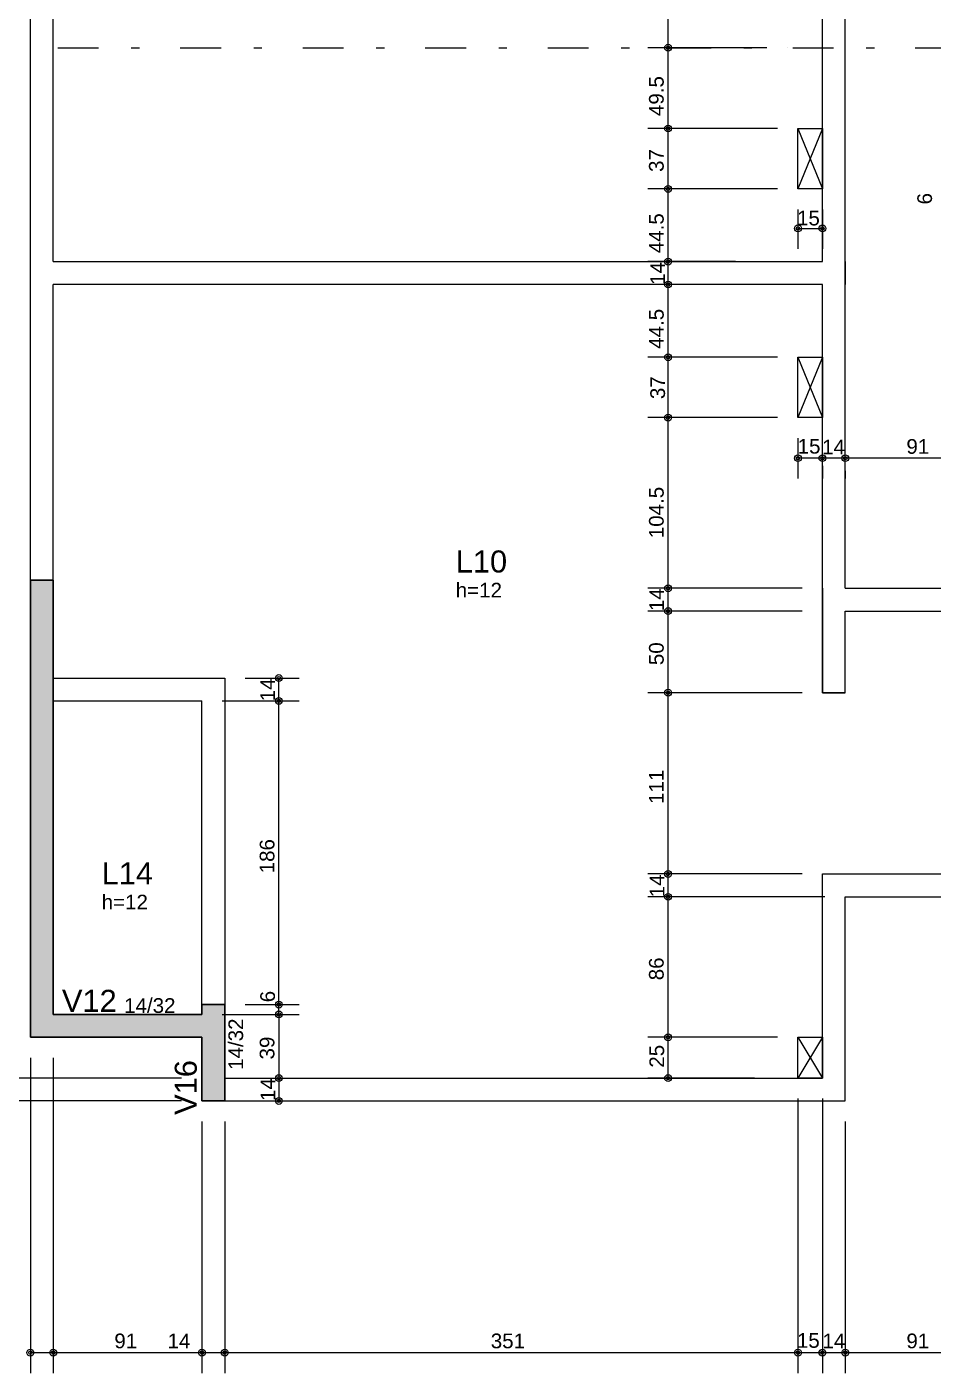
# Model space of a CAD drawing. Extents: x 0 to 119, y 0 to 84.
# Drawn here: x 16.9 to 28, y 38.69 to 55.17 of the extents above; entities that cross this region are included whole.
import ezdxf

# ---------------------------------------------------------------- set-up
doc = ezdxf.new("R2010")
doc.units = 0
doc.header["$MEASUREMENT"] = 0
doc.linetypes.add('ESTILO_TQS_0003', pattern=[1.5, 0.5, -0.4, 0.1, -0.5])
for name, color, linetype in [('10', 252, 'CONTINUOUS'), ('20', 1, 'CONTINUOUS'), ('25', 130, 'CONTINUOUS'), ('3', 7, 'CONTINUOUS'), ('32', 250, 'CONTINUOUS'), ('37', 7, 'CONTINUOUS'), ('38', 7, 'CONTINUOUS'), ('9', 8, 'CONTINUOUS')]:
    doc.layers.add(name, color=color, linetype=linetype)
doc.styles.add('TQS_ARIAL', font='arial.ttf')

msp = doc.modelspace()

# ---------------------------------------------------------------- linework, layer by layer
at = {"layer": '10', "color": 252, "linetype": 'Continuous'}
for p, q in [((26.641006, 53.93005), (26.341006, 53.19005)), ((26.341006, 53.93005), (26.641006, 53.19005)), ((26.34102, 51.1286), (26.64102, 50.3886)), ((26.64102, 51.1286), (26.34102, 50.3886)), ((26.34102, 42.79933), (26.64102, 42.29933)), ((26.64102, 42.79933), (26.34102, 42.29933))]:
    msp.add_line(p, q, dxfattribs=at)
for points in [[(26.341006, 53.19005), (26.341006, 53.93005), (26.641006, 53.93005), (26.641006, 53.19005), (26.341006, 53.19005)], [(26.34102, 50.3886), (26.34102, 51.1286), (26.64102, 51.1286), (26.64102, 50.3886), (26.34102, 50.3886)], [(26.34102, 42.79933), (26.64102, 42.79933), (26.64102, 42.29933), (26.34102, 42.29933), (26.34102, 42.79933)]]:
    msp.add_lwpolyline(points, dxfattribs=at)
at = {"layer": '20', "color": 1, "linetype": 'ESTILO_TQS_0003'}
msp.add_line((12.776548, 54.91933), (48.882496, 54.91933), dxfattribs=at)
at = {"layer": '25', "color": 130, "linetype": 'Continuous'}
msp.add_lwpolyline([(16.941019, 48.39933), (17.221019, 48.39933), (17.221019, 43.07921), (19.04102, 43.07921), (19.04102, 43.19933), (19.32102, 43.19933), (19.32102, 42.01933), (19.04102, 42.01933), (19.04102, 42.79921), (16.94102, 42.79921), (16.94102, 48.39933)], dxfattribs=at)
for points in [[(16.941019, 48.39933), (17.221019, 48.39933), (16.94102, 42.79921)], [(17.221019, 48.39933), (17.221019, 43.07921), (16.94102, 42.79921)], [(19.04102, 43.07921), (19.32102, 43.19933), (19.32102, 42.01933)], [(19.32102, 43.19933), (19.04102, 43.07921), (19.04102, 43.19933)], [(16.94102, 42.79921), (17.221019, 43.07921), (19.04102, 42.79921)], [(17.221019, 43.07921), (19.04102, 43.07921), (19.04102, 42.79921)], [(19.04102, 42.79921), (19.04102, 43.07921), (19.32102, 42.01933)], [(19.04102, 42.79921), (19.32102, 42.01933), (19.04102, 42.01933)]]:
    msp.add_solid(points, dxfattribs=at)
at = {"layer": '3', "color": 7, "linetype": 'Continuous'}
for points in [[(16.941019, 48.39945), (16.94102, 42.79933), (19.04102, 42.79933), (19.04102, 42.01945), (19.32102, 42.01945), (19.32102, 43.19945), (19.04102, 43.19945), (19.04102, 43.07933), (17.22102, 43.07933), (17.22102, 48.39945), (16.94102, 48.39945)], [(16.94102, 46.91933), (16.94102, 42.79921), (19.04102, 42.79921)]]:
    msp.add_lwpolyline(points, dxfattribs=at)
at = {"layer": '32', "color": 250, "linetype": 'Continuous'}
for p, q in [((24.750622, 54.91933), (24.750622, 61.91921)), ((16.94102, 54.91933), (16.94102, 54.91933)), ((16.94102, 54.91933), (16.94102, 54.91933)), ((25.168996, 54.91933), (24.500622, 54.91933)), ((25.95892, 54.91933), (24.500622, 54.91933)), ((24.750622, 53.93005), (24.750622, 54.91933)), ((25.418996, 54.91933), (25.418996, 54.91933)), ((26.20892, 54.91933), (26.20892, 54.91933)), ((26.091006, 53.93005), (24.500622, 53.93005)), ((26.091006, 53.93005), (24.500622, 53.93005)), ((24.750622, 53.19005), (24.750622, 53.93005)), ((26.341006, 53.93005), (26.341006, 53.93005)), ((26.341006, 53.93005), (26.341006, 53.93005)), ((26.091006, 53.19005), (24.500622, 53.19005)), ((26.091006, 53.19005), (24.500622, 53.19005)), ((24.750622, 52.29933), (24.750622, 53.19005)), ((26.341006, 53.19005), (26.341006, 53.19005)), ((26.341006, 53.19005), (26.341006, 53.19005)), ((26.341006, 53.19005), (26.341006, 53.19005)), ((26.64102, 53.19005), (26.64102, 53.19005)), ((26.341006, 52.94005), (26.341006, 52.456565)), ((26.64102, 52.94005), (26.64102, 52.456565)), ((26.341006, 52.706565), (26.64102, 52.706565)), ((16.94102, 52.29933), (16.94102, 52.29933)), ((16.94102, 52.29933), (16.94102, 52.29933)), ((25.206877, 52.29933), (24.500622, 52.29933)), ((25.57761, 52.29933), (24.500622, 52.29933)), ((24.750622, 52.01933), (24.750622, 52.29933)), ((25.456877, 52.29933), (25.456877, 52.29933)), ((25.82761, 52.29933), (25.82761, 52.29933)), ((16.94102, 52.01933), (16.94102, 52.01933)), ((16.94102, 52.01933), (16.94102, 52.01933)), ((25.24396, 52.01933), (24.500622, 52.01933)), ((24.763739, 52.01933), (24.500622, 52.01933)), ((24.750622, 51.1286), (24.750622, 52.01933)), ((25.013739, 52.01933), (25.013739, 52.01933)), ((25.49396, 52.01933), (25.49396, 52.01933)), ((26.09102, 51.1286), (24.500622, 51.1286)), ((26.09102, 51.1286), (24.500622, 51.1286)), ((24.750622, 50.3886), (24.750622, 51.1286)), ((26.34102, 51.1286), (26.34102, 51.1286)), ((26.34102, 51.1286), (26.34102, 51.1286)), ((26.09102, 50.3886), (24.500622, 50.3886)), ((26.09102, 50.3886), (24.500622, 50.3886)), ((24.750622, 48.299331), (24.750622, 50.3886)), ((26.34102, 50.3886), (26.34102, 50.3886)), ((26.34102, 50.3886), (26.34102, 50.3886)), ((26.34102, 50.3886), (26.34102, 50.3886)), ((26.34102, 50.1386), (26.34102, 49.641914)), ((26.64102, 50.046703), (26.64102, 50.046703)), ((26.64102, 50.046703), (26.64102, 50.046703)), ((26.92102, 49.988453), (26.92102, 49.988453)), ((26.92102, 49.988453), (26.92102, 49.988453)), ((26.64102, 49.891914), (26.34102, 49.891914)), ((26.92102, 49.891914), (26.64102, 49.891914)), ((26.64102, 49.796703), (26.64102, 49.641914)), ((26.64102, 49.796703), (26.64102, 49.641914)), ((28.74102, 49.891914), (26.92102, 49.891914)), ((26.92102, 49.738453), (26.92102, 49.641914)), ((26.92102, 49.738453), (26.92102, 49.641914)), ((16.941019, 48.39933), (16.941019, 48.39933)), ((16.941019, 48.39933), (16.941019, 48.39933)), ((26.39102, 48.299331), (24.500622, 48.299331)), ((26.39102, 48.299331), (24.500622, 48.299331)), ((24.750622, 48.019331), (24.750622, 48.299331)), ((26.64102, 48.299331), (26.64102, 48.299331)), ((26.64102, 48.299331), (26.64102, 48.299331)), ((26.39102, 48.019331), (24.500622, 48.019331)), ((26.39102, 48.019331), (24.500622, 48.019331)), ((24.750622, 47.01933), (24.750622, 48.019331)), ((26.64102, 48.019331), (26.64102, 48.019331)), ((26.64102, 48.019331), (26.64102, 48.019331)), ((16.94102, 47.19933), (16.94102, 47.19933)), ((16.94102, 47.19933), (16.94102, 47.19933)), ((19.321021, 47.19933), (19.321021, 47.19933)), ((19.571021, 47.19933), (20.233178, 47.19933)), ((19.983178, 46.91933), (19.983178, 47.19933)), ((26.39102, 47.01933), (24.500622, 47.01933)), ((26.14102, 47.01933), (24.500622, 47.01933)), ((24.750622, 44.799379), (24.750622, 47.01933)), ((26.39102, 47.01933), (26.39102, 47.01933)), ((26.64102, 47.01933), (26.64102, 47.01933)), ((16.94102, 46.91933), (16.94102, 46.91933)), ((16.94102, 46.91933), (16.94102, 46.91933)), ((19.04102, 46.91933), (19.04102, 46.91933)), ((19.29102, 46.91933), (20.233178, 46.91933)), ((19.321021, 46.91933), (19.321021, 46.91933)), ((19.571021, 46.91933), (20.233178, 46.91933)), ((19.983178, 43.19933), (19.983178, 46.91933)), ((26.39102, 44.799379), (24.500622, 44.799379)), ((26.39102, 44.799379), (24.500622, 44.799379)), ((24.750622, 44.519379), (24.750622, 44.799379)), ((26.64102, 44.799379), (26.64102, 44.799379)), ((26.64102, 44.799379), (26.64102, 44.799379)), ((26.67102, 44.519379), (24.500622, 44.519379)), ((26.67102, 44.519379), (24.500622, 44.519379)), ((24.750622, 42.79933), (24.750622, 44.519379)), ((26.92102, 44.519379), (26.92102, 44.519379)), ((26.92102, 44.519379), (26.92102, 44.519379)), ((19.321021, 43.19933), (19.321021, 43.19933)), ((19.321021, 43.19933), (19.321021, 43.19933)), ((19.571021, 43.19933), (20.233178, 43.19933)), ((19.571021, 43.19933), (20.233178, 43.19933)), ((19.983178, 43.07933), (19.983178, 43.19933)), ((16.94102, 43.07933), (16.94102, 43.07933)), ((16.94102, 43.07933), (16.94102, 43.07933)), ((19.04102, 43.07933), (19.04102, 43.07933)), ((19.29102, 43.07933), (20.233178, 43.07933)), ((19.321021, 43.07933), (19.321021, 43.07933)), ((19.571021, 43.07933), (20.233178, 43.07933)), ((19.983178, 43.07933), (19.983178, 42.29933)), ((16.94102, 42.79921), (16.94102, 42.79921)), ((16.94102, 42.79921), (16.94102, 42.79921)), ((16.94102, 42.79921), (16.94102, 42.79921)), ((17.221019, 42.79921), (17.221019, 42.79921)), ((17.221019, 42.79921), (17.221019, 42.79921)), ((26.09102, 42.79933), (24.500622, 42.79933)), ((26.09102, 42.79933), (24.500622, 42.79933)), ((24.750622, 42.29933), (24.750622, 42.79933)), ((26.34102, 42.79933), (26.34102, 42.79933)), ((26.34102, 42.79933), (26.34102, 42.79933)), ((16.94102, 42.54921), (16.94102, 38.686311)), ((17.221019, 42.54921), (17.221019, 38.686311)), ((17.221019, 42.54921), (17.221019, 38.686311)), ((18.79102, 42.29933), (16.027275, 42.29933)), ((18.79102, 42.29933), (16.027275, 42.29933)), ((19.04102, 42.29933), (19.04102, 42.29933)), ((19.04102, 42.29933), (19.04102, 42.29933)), ((19.806483, 42.29933), (19.806483, 42.29933)), ((19.918487, 42.29933), (19.918487, 42.29933)), ((19.983178, 42.29933), (19.983178, 42.01933)), ((20.056483, 42.29933), (20.233178, 42.29933)), ((20.168487, 42.29933), (20.233178, 42.29933)), ((25.808434, 42.29933), (24.500622, 42.29933)), ((26.058434, 42.29933), (26.058434, 42.29933)), ((26.34102, 42.29933), (26.34102, 42.29933)), ((26.34102, 42.29933), (26.34102, 42.29933)), ((26.64102, 42.29933), (26.64102, 42.29933)), ((26.34102, 42.04933), (26.34102, 38.686311)), ((26.34102, 42.04933), (26.34102, 38.686311)), ((26.64102, 42.04933), (26.64102, 38.686311)), ((18.79102, 42.01933), (16.027275, 42.01933)), ((19.04102, 42.01933), (19.04102, 42.01933)), ((19.04102, 42.01933), (19.04102, 42.01933)), ((19.04102, 42.01933), (19.04102, 42.01933)), ((19.32102, 42.01933), (19.32102, 42.01933)), ((19.32102, 42.01933), (19.32102, 42.01933)), ((19.835972, 42.01933), (19.835972, 42.01933)), ((20.085972, 42.01933), (20.233178, 42.01933)), ((26.64102, 42.01933), (26.64102, 42.01933)), ((26.92102, 42.01933), (26.92102, 42.01933)), ((26.92102, 42.01933), (26.92102, 42.01933)), ((19.04102, 41.76933), (19.04102, 38.686311)), ((19.04102, 41.76933), (19.04102, 38.686311)), ((19.32102, 41.76933), (19.32102, 38.686311)), ((19.32102, 41.76933), (19.32102, 38.686311)), ((26.64102, 41.76933), (26.64102, 38.686311)), ((26.92102, 41.76933), (26.92102, 38.686311)), ((26.92102, 41.76933), (26.92102, 38.686311)), ((16.94102, 38.936311), (17.221019, 38.936311)), ((17.221019, 38.936311), (19.04102, 38.936311)), ((19.04102, 38.936311), (19.32102, 38.936311)), ((19.32102, 38.936311), (26.34102, 38.936311)), ((26.34102, 38.936311), (26.64102, 38.936311)), ((26.64102, 38.936311), (26.92102, 38.936311)), ((26.92102, 38.936311), (28.74102, 38.936311))]:
    msp.add_line(p, q, dxfattribs=at)
for centre, radius in [((24.750622, 54.91933), 0.041625), ((24.750622, 54.91933), 0.041625), ((24.750622, 54.91933), 0.02075), ((24.750622, 54.91933), 0.02075), ((24.750622, 53.93005), 0.041625), ((24.750622, 53.93005), 0.041625), ((24.750622, 53.93005), 0.02075), ((24.750622, 53.93005), 0.02075), ((24.750622, 53.19005), 0.041625), ((24.750622, 53.19005), 0.041625), ((24.750622, 53.19005), 0.02075), ((24.750622, 53.19005), 0.02075), ((26.341006, 52.706565), 0.041625), ((26.341006, 52.706565), 0.02075), ((26.64102, 52.706565), 0.041625), ((26.64102, 52.706565), 0.02075), ((24.750622, 52.29933), 0.041625), ((24.750622, 52.29933), 0.041625), ((24.750622, 52.29933), 0.02075), ((24.750622, 52.29933), 0.02075), ((24.750622, 52.01933), 0.041625), ((24.750622, 52.01933), 0.041625), ((24.750622, 52.01933), 0.02075), ((24.750622, 52.01933), 0.02075), ((24.750622, 51.1286), 0.041625), ((24.750622, 51.1286), 0.041625), ((24.750622, 51.1286), 0.02075), ((24.750622, 51.1286), 0.02075), ((24.750622, 50.3886), 0.041625), ((24.750622, 50.3886), 0.041625), ((24.750622, 50.3886), 0.02075), ((24.750622, 50.3886), 0.02075), ((26.34102, 49.891914), 0.041625), ((26.34102, 49.891914), 0.02075), ((26.64102, 49.891914), 0.041625), ((26.64102, 49.891914), 0.041625), ((26.64102, 49.891914), 0.02075), ((26.64102, 49.891914), 0.02075), ((26.92102, 49.891914), 0.041625), ((26.92102, 49.891914), 0.041625), ((26.92102, 49.891914), 0.02075), ((26.92102, 49.891914), 0.02075), ((24.750622, 48.299331), 0.041625), ((24.750622, 48.299331), 0.041625), ((24.750622, 48.299331), 0.02075), ((24.750622, 48.299331), 0.02075), ((24.750622, 48.019331), 0.041625), ((24.750622, 48.019331), 0.041625), ((24.750622, 48.019331), 0.02075), ((24.750622, 48.019331), 0.02075), ((19.983178, 47.19933), 0.041625), ((19.983178, 47.19933), 0.02075), ((24.750622, 47.01933), 0.041625), ((24.750622, 47.01933), 0.041625), ((24.750622, 47.01933), 0.02075), ((24.750622, 47.01933), 0.02075), ((19.983178, 46.91933), 0.041625), ((19.983178, 46.91933), 0.041625), ((19.983178, 46.91933), 0.02075), ((19.983178, 46.91933), 0.02075), ((24.750622, 44.799379), 0.041625), ((24.750622, 44.799379), 0.041625), ((24.750622, 44.799379), 0.02075), ((24.750622, 44.799379), 0.02075), ((24.750622, 44.519379), 0.041625), ((24.750622, 44.519379), 0.041625), ((24.750622, 44.519379), 0.02075), ((24.750622, 44.519379), 0.02075), ((19.983178, 43.19933), 0.041625), ((19.983178, 43.19933), 0.041625), ((19.983178, 43.19933), 0.02075), ((19.983178, 43.19933), 0.02075), ((19.983178, 43.07933), 0.041625), ((19.983178, 43.07933), 0.041625), ((19.983178, 43.07933), 0.02075), ((19.983178, 43.07933), 0.02075), ((24.750622, 42.79933), 0.041625), ((24.750622, 42.79933), 0.041625), ((24.750622, 42.79933), 0.02075), ((24.750622, 42.79933), 0.02075), ((19.983178, 42.29933), 0.041625), ((19.983178, 42.29933), 0.041625), ((19.983178, 42.29933), 0.02075), ((19.983178, 42.29933), 0.02075), ((24.750622, 42.29933), 0.041625), ((24.750622, 42.29933), 0.02075), ((19.983178, 42.01933), 0.041625), ((19.983178, 42.01933), 0.02075), ((16.94102, 38.936311), 0.041625), ((16.94102, 38.936311), 0.02075), ((17.221019, 38.936311), 0.041625), ((17.221019, 38.936311), 0.041625), ((17.221019, 38.936311), 0.02075), ((17.221019, 38.936311), 0.02075), ((19.04102, 38.936311), 0.041625), ((19.04102, 38.936311), 0.041625), ((19.04102, 38.936311), 0.02075), ((19.04102, 38.936311), 0.02075), ((19.32102, 38.936311), 0.041625), ((19.32102, 38.936311), 0.041625), ((19.32102, 38.936311), 0.02075), ((19.32102, 38.936311), 0.02075), ((26.34102, 38.936311), 0.041625), ((26.34102, 38.936311), 0.041625), ((26.34102, 38.936311), 0.02075), ((26.34102, 38.936311), 0.02075), ((26.64102, 38.936311), 0.041625), ((26.64102, 38.936311), 0.041625), ((26.64102, 38.936311), 0.02075), ((26.64102, 38.936311), 0.02075), ((26.92102, 38.936311), 0.041625), ((26.92102, 38.936311), 0.041625), ((26.92102, 38.936311), 0.02075), ((26.92102, 38.936311), 0.02075)]:
    msp.add_circle(centre, radius, dxfattribs=at)
at = {"layer": '9', "color": 8, "linetype": 'Continuous'}
for p, q in [((17.22102, 52.29933), (17.22102, 61.91921)), ((26.64102, 52.29933), (26.64102, 61.91921)), ((26.92102, 48.299331), (26.92102, 61.91945)), ((16.94102, 52.29933), (16.94102, 61.018641)), ((17.22102, 52.29933), (26.64102, 52.29933)), ((26.92102, 52.29933), (26.92102, 52.01933)), ((17.22102, 47.19933), (17.22102, 52.01933)), ((26.64102, 48.299331), (26.64102, 47.01933)), ((26.92102, 48.299331), (29.34102, 48.299331)), ((26.64102, 47.01933), (26.92102, 47.01933)), ((19.04102, 43.07921), (19.04102, 46.91933)), ((26.64102, 42.29933), (26.64102, 44.799379)), ((26.64102, 44.799379), (26.92102, 44.799379)), ((26.92102, 44.799379), (29.34102, 44.799379)), ((19.32102, 42.29933), (26.64102, 42.29933))]:
    msp.add_line(p, q, dxfattribs=at)
for points in [[(16.94102, 46.91933), (16.94102, 52.29933)], [(26.92102, 47.01933), (26.64102, 47.01933), (26.64102, 52.01933), (17.22102, 52.01933)], [(26.92102, 47.01933), (26.92102, 48.019331), (29.34102, 48.019331)], [(17.22102, 47.19933), (19.32102, 47.19933), (19.32102, 46.91933)], [(19.04102, 47.19933), (19.32102, 47.19933), (19.32102, 42.29933)], [(17.221019, 46.91933), (17.22102, 46.91933), (19.04102, 46.91933)], [(26.92102, 42.29933), (26.92102, 44.519379), (29.34102, 44.519379)], [(19.32102, 42.01933), (19.04102, 42.01933), (19.04102, 42.79921)], [(19.04102, 42.29933), (19.04102, 42.01933), (26.92102, 42.01933), (26.92102, 42.29933)]]:
    msp.add_lwpolyline(points, dxfattribs=at)

# ---------------------------------------------------------------- texts
at = {"layer": '32', "color": 250, "linetype": 'Continuous', "style": 'TQS_ARIAL'}
for s, p in [('49.5', (24.696622, 54.08269)), ('37', (24.696622, 53.39805)), ('6', (27.982541, 53.000037)), ('44.5', (24.696622, 52.40269)), ('14', (24.71235, 52.015557)), ('44.5', (24.696622, 51.231965)), ('37', (24.712751, 50.615771)), ('104.5', (24.696622, 48.911965)), ('14', (24.701543, 48.01924)), ('50', (24.696622, 47.35733)), ('14', (19.936966, 46.914771)), ('111', (24.696622, 45.657354)), ('186', (19.929178, 44.80733)), ('14', (24.70629, 44.513637)), ('86', (24.696622, 43.497354)), ('6', (19.936032, 43.227886)), ('39', (19.929178, 42.52733)), ('25', (24.702009, 42.426622)), ('14', (19.939086, 42.018709))]:
    msp.add_text(s, height=0.18, rotation=90, dxfattribs=at).set_placement(p)
for s, p in [('15', (26.329952, 52.74318)), ('15', (26.337205, 49.94797)), ('91', (27.66902, 49.945914)), ('14', (26.636602, 49.938524)), ('91', (17.96902, 38.990311)), ('14', (18.62102, 38.990311)), ('351', (22.57902, 38.990311)), ('15', (26.327919, 38.995561)), ('14', (26.640827, 38.989694)), ('91', (27.66902, 38.990311))]:
    msp.add_text(s, height=0.18, dxfattribs=at).set_placement(p)
at = {"layer": '37', "color": 7, "linetype": 'Continuous', "style": 'TQS_ARIAL'}
for s, height, p in [('V12', 0.27, (17.327291, 43.110601)), ('14/32', 0.18, (18.088918, 43.098177))]:
    msp.add_text(s, height=height, dxfattribs=at).set_placement(p)
for s, height, p in [('14/32', 0.18, (19.546183, 42.399944)), ('V16', 0.27, (18.97882, 41.848939))]:
    msp.add_text(s, height=height, rotation=90, dxfattribs=at).set_placement(p)
at = {"layer": '38', "color": 7, "linetype": 'Continuous', "style": 'TQS_ARIAL'}
for s, height, p in [('L10', 0.27, (22.149989, 48.491853)), ('h=12', 0.18, (22.149989, 48.185853)), ('L14', 0.27, (17.813756, 44.671376)), ('h=12', 0.18, (17.813756, 44.365376))]:
    msp.add_text(s, height=height, dxfattribs=at).set_placement(p)

doc.saveas('drawing.dxf')
